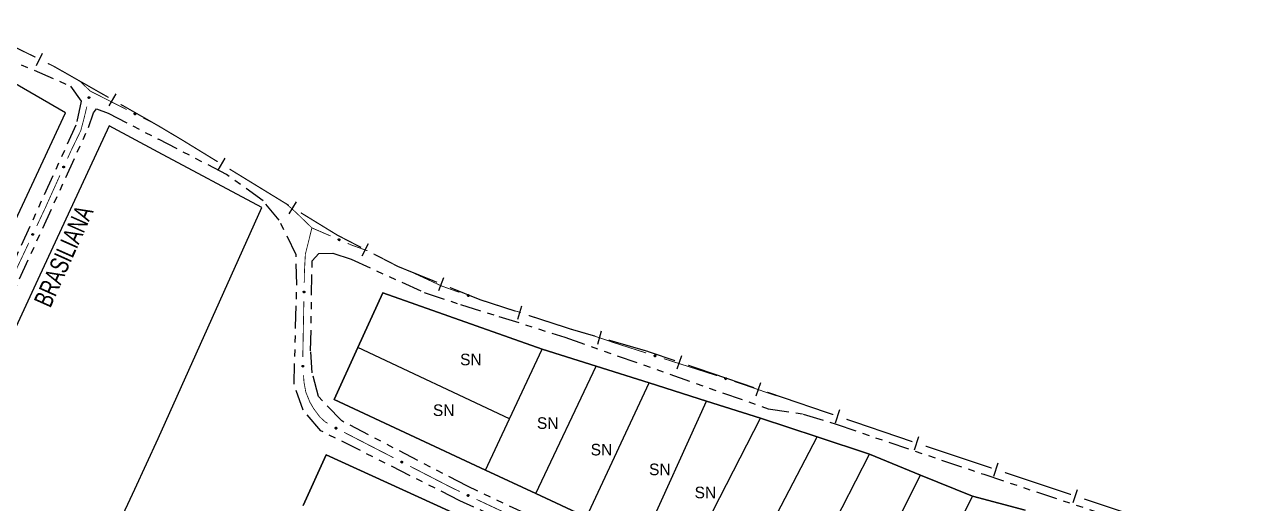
# Model space of a CAD drawing. Extents: x 203665 to 205970, y 4870865 to 4873745.
# Drawn here: x 204608.6 to 204870.5, y 4873530.9 to 4873634.2 of the extents above; entities that cross this region are included whole.
import ezdxf
from ezdxf.enums import TextEntityAlignment as Align

# ---------------------------------------------------------------- set-up
doc = ezdxf.new("R2010")
doc.units = 0
doc.header["$LTSCALE"] = 1.5
doc.header["$MEASUREMENT"] = 0
doc.linetypes.add('TRACO_25', pattern=[8, 3, -1, 1, -1, 1, -1])
for name, color, linetype in [('CD_MALHA_LOTES', 7, 'CONTINUOUS'), ('LM-LIM-SETORES-BAIRROS', 250, 'CONTINUOUS'), ('RU-QUADRA', 210, 'CONTINUOUS'), ('SV-EIXO-RUA-N-PAV', 6, 'CONTINUOUS'), ('SV-RUA-NAO-PAV', 7, 'CONTINUOUS'), ('SV-TXT-RUA-N-PAV', 7, 'CONTINUOUS'), ('Th_NmrPort', 1, 'CONTINUOUS')]:
    doc.layers.add(name, color=color, linetype=linetype)
doc.styles.add('ARIAL', font='ARIAL.SHX')

msp = doc.modelspace()

# ---------------------------------------------------------------- linework, layer by layer
at = {"layer": 'CD_MALHA_LOTES', "linetype": 'Continuous', "flags": 128}
for points in [[(204680.370432, 4873564.531694), (204685.75, 4873576.34)], [(204685.75, 4873576.34), (204720.09, 4873564.19)], [(204675.29, 4873553.38), (204680.370432, 4873564.531694)], [(204713.086659, 4873549.19354), (204680.370432, 4873564.531694)], [(204713.086659, 4873549.19354), (204720.09, 4873564.19)], [(204720.09, 4873564.19), (204731.755023, 4873560.504349)], [(204718.715655, 4873533.063837), (204731.755023, 4873560.504349)], [(204731.755023, 4873560.504349), (204743.143872, 4873556.905958)], [(204729.648978, 4873527.948815), (204743.143872, 4873556.905958)], [(204743.143872, 4873556.905958), (204755.494282, 4873553.003754)], [(204707.914032, 4873538.117244), (204675.29, 4873553.38)], [(204741.621224, 4873522.347746), (204755.494282, 4873553.003754)], [(204755.494282, 4873553.003754), (204767.09, 4873549.34)], [(204707.914032, 4873538.117244), (204713.086659, 4873549.19354)], [(204751, 4873517.96), (204767.09, 4873549.34)], [(204767.09, 4873549.34), (204779.335392, 4873545.275572)], [(204762.154102, 4873512.418601), (204779.335392, 4873545.275572)], [(204779.335392, 4873545.275572), (204790.59, 4873541.54)], [(204668.611436, 4873530.502455), (204673.57, 4873541.43)], [(204673.57, 4873541.43), (204709.876287, 4873524.818354)], [(204772.9, 4873507.08), (204790.59, 4873541.54)], [(204790.59, 4873541.54), (204801.592315, 4873537.068604)], [(204718.715655, 4873533.063837), (204707.914032, 4873538.117244)], [(204784.004126, 4873502.127152), (204801.592315, 4873537.068604)], [(204801.592315, 4873537.068604), (204812.76, 4873532.53)], [(204729.648978, 4873527.948815), (204718.715655, 4873533.063837)], [(204795.23, 4873497.12), (204812.76, 4873532.53)], [(204812.76, 4873532.53), (204824.121069, 4873529.522987)]]:
    msp.add_lwpolyline(points, dxfattribs=at)
at = {"layer": 'LM-LIM-SETORES-BAIRROS', "const_width": 0.25}
for points in [[(204597.514755, 4873633.768082), (204610.964207, 4873627.126377)], [(204613.654097, 4873625.798036), (204614.550727, 4873625.355256)], [(204614.550727, 4873625.355256), (204614.929995, 4873625.167963)], [(204614.929995, 4873625.167963), (204626.727171, 4873618.447712)], [(204629.333896, 4873616.962793), (204637.154071, 4873612.508036)], [(204637.154071, 4873612.508036), (204637.401537, 4873612.367068)], [(204637.401537, 4873612.367068), (204641.697045, 4873609.808042)], [(204641.697045, 4873609.808042), (204642.440395, 4873609.365195)], [(204642.440395, 4873609.365195), (204650.225593, 4873604.586694)], [(204652.782383, 4873603.017354), (204665.566331, 4873595.170656)], [(204668.12312, 4873593.601316), (204675.793489, 4873588.893297)], [(204675.793489, 4873588.893297), (204676.001205, 4873588.765802)], [(204676.001205, 4873588.765802), (204681.113934, 4873586.121047)], [(204683.778535, 4873584.742679), (204688.219538, 4873582.4454)], [(204688.219538, 4873582.4454), (204689.067415, 4873582.006803)], [(204689.067415, 4873582.006803), (204697.452267, 4873578.613645)], [(204700.233189, 4873577.488269), (204705.795034, 4873575.237518)], [(204705.795034, 4873575.237518), (204706.718479, 4873574.863821)], [(204706.718479, 4873574.863821), (204714.331171, 4873572.392415)], [(204717.184573, 4873571.466078), (204725.744777, 4873568.687068)], [(204725.744777, 4873568.687068), (204726.466622, 4873568.452727)], [(204726.466622, 4873568.452727), (204731.501304, 4873566.996435)], [(204734.383167, 4873566.162851), (204742.068136, 4873563.939958)], [(204742.068136, 4873563.939958), (204742.659917, 4873563.768785)], [(204742.659917, 4873563.768785), (204748.701377, 4873561.705847)], [(204751.540427, 4873560.736416), (204765.735675, 4873555.889258)], [(204768.574724, 4873554.919826), (204782.769972, 4873550.072668)], [(204785.609021, 4873549.103236), (204798.857919, 4873544.579222)], [(204798.857919, 4873544.579222), (204799.597567, 4873544.32666)], [(204799.597567, 4873544.32666), (204799.804746, 4873544.257492)], [(204802.65035, 4873543.307472), (204816.87837, 4873538.557372)], [(204819.723974, 4873537.607352), (204833.951994, 4873532.857253)], [(204836.797598, 4873531.907233), (204851.025618, 4873527.157133)]]:
    msp.add_lwpolyline(points, dxfattribs=at)
at = {"layer": 'LM-LIM-SETORES-BAIRROS'}
for points in [[(204611.196666, 4873625.338651), (204612.525007, 4873628.028542)], [(204626.85362, 4873616.649376), (204628.338539, 4873619.256101)], [(204650.293187, 4873602.785186), (204651.862527, 4873605.341976)], [(204665.633924, 4873593.369148), (204667.203264, 4873595.925937)], [(204681.31295, 4873584.32929), (204682.691318, 4873586.993892)], [(204697.816553, 4873576.848059), (204698.941929, 4873579.628981)], [(204714.819137, 4873570.656935), (204715.745473, 4873573.510337)], [(204732.045133, 4873565.277642), (204732.878717, 4873568.159506)], [(204749.163011, 4873559.963179), (204750.132443, 4873562.802228)], [(204766.197309, 4873554.146589), (204767.16674, 4873556.985639)], [(204783.231606, 4873548.329999), (204784.201037, 4873551.169049)], [(204800.278271, 4873542.518017), (204801.228291, 4873545.363621)], [(204817.351895, 4873536.817897), (204818.301915, 4873539.663501)], [(204834.425519, 4873531.117777), (204835.375539, 4873533.963381)]]:
    msp.add_lwpolyline(points, dxfattribs=at)
at = {"layer": 'RU-QUADRA', "linetype": 'Continuous'}
for points in [[(204604.65, 4873587.67), (204611.2, 4873601.73), (204617.46, 4873615.16), (204584.42, 4873634.22)], [(204626.88, 4873612.31), (204611.49, 4873579.18), (204605.01, 4873565.23)], [(204605.63, 4873475.79), (204625.7, 4873519.74), (204632.39, 4873534.03)]]:
    msp.add_lwpolyline(points, dxfattribs=at)
at = {"layer": 'RU-QUADRA', "linetype": 'Continuous', "flags": 128}
for points in [[(204632.39, 4873534.03), (204637.388314, 4873544.976387), (204659.694061, 4873594.72883), (204637.389207, 4873606.67936), (204626.88, 4873612.31)], [(204824.121069, 4873529.522987), (204812.76, 4873532.53), (204801.592315, 4873537.068604), (204790.59, 4873541.54), (204779.335392, 4873545.275572), (204767.09, 4873549.34), (204755.494282, 4873553.003754), (204743.143872, 4873556.905958), (204731.755023, 4873560.504349), (204720.09, 4873564.19), (204685.75, 4873576.34), (204680.370432, 4873564.531694), (204675.29, 4873553.38), (204707.914032, 4873538.117244), (204718.715655, 4873533.063837), (204729.648978, 4873527.948815)], [(204709.876287, 4873524.818354), (204673.57, 4873541.43), (204668.611436, 4873530.502455)]]:
    msp.add_lwpolyline(points, dxfattribs=at)
at = {"layer": 'SV-EIXO-RUA-N-PAV', "const_width": 0.18}
for points in [[(204620.455247, 4873622.020508), (204622.645905, 4873619.97087)], [(204622.645905, 4873619.97087), (204622.826928, 4873619.8015)], [(204622.826928, 4873619.8015), (204630.630114, 4873615.837977)], [(204621.469651, 4873614.041171), (204622.045146, 4873616.483592)], [(204620.75428, 4873611.338658), (204621.344086, 4873613.566814)], [(204621.344086, 4873613.566814), (204621.469651, 4873614.041171)], [(204634.196429, 4873614.026515), (204636.871166, 4873612.667918)], [(204636.871166, 4873612.667918), (204636.891829, 4873612.657423)], [(204618.608166, 4873606.887458), (204620.452398, 4873610.712531)], [(204620.452398, 4873610.712531), (204620.75428, 4873611.338658)], [(204618.298846, 4873606.200325), (204618.608166, 4873606.887458)], [(204617.888359, 4873605.288458), (204618.298846, 4873606.200325)], [(204613.044167, 4873594.527432), (204616.246413, 4873601.640992)], [(204611.255223, 4873590.728687), (204612.959424, 4873594.347484)], [(204612.959424, 4873594.347484), (204613.044167, 4873594.527432)], [(204664.94695, 4873595.550827), (204666.447668, 4873594.228766)], [(204666.447668, 4873594.228766), (204666.959358, 4873593.777992)], [(204666.959358, 4873593.777992), (204670.061154, 4873590.77389)], [(204670.508969, 4873590.340179), (204669.310271, 4873585.485993)], [(204670.061154, 4873590.77389), (204670.508969, 4873590.340179)], [(204670.508969, 4873590.340179), (204674.523445, 4873588.597051)], [(204606.605825, 4873580.855891), (204609.551022, 4873587.109889)], [(204678.192492, 4873587.003912), (204679.005678, 4873586.650819)], [(204679.005678, 4873586.650819), (204681.937769, 4873585.603679)], [(204669.101499, 4873584.640557), (204668.932601, 4873581.51595)], [(204669.310271, 4873585.485993), (204669.101499, 4873584.640557)], [(204681.937769, 4873585.603679), (204682.507254, 4873585.400298)], [(204668.907642, 4873581.054203), (204668.858378, 4873578.517103)], [(204668.932601, 4873581.51595), (204668.907642, 4873581.054203)], [(204691.260817, 4873581.1357), (204697.6132, 4873578.195083)], [(204697.6132, 4873578.195083), (204698.486619, 4873577.790764)], [(204698.486619, 4873577.790764), (204702.290239, 4873576.436444)], [(204668.780722, 4873574.517856), (204668.547756, 4873562.520118)], [(204706.060042, 4873575.099221), (204710.808048, 4873573.531918)], [(204710.808048, 4873573.531918), (204711.622978, 4873573.262913)], [(204711.622978, 4873573.262913), (204714.627151, 4873572.343145)], [(204714.627151, 4873572.343145), (204715.492937, 4873572.078074)], [(204731.080442, 4873567.118171), (204734.866483, 4873565.827475)], [(204734.866483, 4873565.827475), (204735.519971, 4873565.604695)], [(204735.519971, 4873565.604695), (204742.480357, 4873563.372429)], [(204746.289267, 4873562.150873), (204757.715999, 4873558.486205)], [(204668.704979, 4873558.527068), (204668.77708, 4873557.529671)], [(204668.77708, 4873557.529671), (204668.810713, 4873557.064406)], [(204668.810713, 4873557.064406), (204669.085038, 4873555.555621)], [(204761.510533, 4873557.221189), (204770.028975, 4873554.316682)], [(204669.085038, 4873555.555621), (204669.198427, 4873554.93198)], [(204669.198427, 4873554.93198), (204669.715691, 4873553.667558)], [(204770.028975, 4873554.316682), (204770.121699, 4873554.285067)], [(204770.121699, 4873554.285067), (204770.995016, 4873554.059274)], [(204669.715691, 4873553.667558), (204670.070783, 4873552.799554)], [(204670.070783, 4873552.799554), (204670.597768, 4873551.87733)], [(204670.597768, 4873551.87733), (204670.846211, 4873551.442555)], [(204770.995016, 4873554.059274), (204771.406398, 4873553.952913)], [(204670.846211, 4873551.442555), (204671.735563, 4873550.235578)], [(204671.735563, 4873550.235578), (204672.20321, 4873549.600914)], [(204672.20321, 4873549.600914), (204673.096385, 4873548.78217)], [(204673.096385, 4873548.78217), (204673.366351, 4873548.534701)], [(204673.366351, 4873548.534701), (204673.91379, 4873548.215362)], [(204677.417637, 4873546.288663), (204688.084319, 4873540.791218)], [(204691.63988, 4873538.958737), (204700.528782, 4873534.377534)], [(204700.528782, 4873534.377534), (204700.894038, 4873534.189287)], [(204700.894038, 4873534.189287), (204702.333309, 4873533.515716)], [(204705.956196, 4873531.820225), (204716.824858, 4873526.733753)]]:
    msp.add_lwpolyline(points, dxfattribs=at)
at = {"layer": 'SV-EIXO-RUA-N-PAV'}
for points in [[(204622.363736, 4873618.315678), (204622.33742, 4873618.356903), (204622.323231, 4873618.397715), (204622.321195, 4873618.43516), (204622.328023, 4873618.468718), (204622.338876, 4873618.502263), (204622.357279, 4873618.53367), (204622.385426, 4873618.564003), (204622.426595, 4873618.590693), (204622.469358, 4873618.602479), (204622.505962, 4873618.60644), (204622.541365, 4873618.601334), (204622.573775, 4873618.590246), (204622.605766, 4873618.57005), (204622.636228, 4873618.541226), (204622.662063, 4873618.49918), (204622.675699, 4873618.459074), (204622.676717, 4873618.422803), (204622.671359, 4873618.387244), (204622.659869, 4873618.35313), (204622.641626, 4873618.322405), (204622.612549, 4873618.291788), (204622.570712, 4873618.266838), (204622.530866, 4873618.252782), (204622.49462, 4873618.251254), (204622.45973, 4873618.257317), (204622.425953, 4873618.267793), (204622.393612, 4873618.284978), (204622.363736, 4873618.315678)], [(204632.335021, 4873615.095459), (204632.381296, 4873615.111289), (204632.424305, 4873615.11543), (204632.461171, 4873615.10856), (204632.492165, 4873615.093995), (204632.522196, 4873615.075522), (204632.548363, 4873615.050218), (204632.571186, 4873615.0157), (204632.587391, 4873614.969391), (204632.588738, 4873614.925054), (204632.583936, 4873614.88855), (204632.570609, 4873614.855357), (204632.552175, 4873614.826485), (204632.524992, 4873614.800172), (204632.489786, 4873614.777385), (204632.442825, 4873614.762218), (204632.400633, 4873614.758446), (204632.365149, 4873614.766028), (204632.331863, 4873614.779637), (204632.301431, 4873614.798864), (204632.275887, 4873614.823851), (204632.253008, 4873614.859339), (204632.238652, 4873614.905888), (204632.23441, 4873614.947927), (204632.241491, 4873614.983508), (204632.255627, 4873615.015976), (204632.273789, 4873615.046321), (204632.29813, 4873615.073685), (204632.335021, 4873615.095459)], [(204616.908028, 4873603.378894), (204616.890042, 4873603.424376), (204616.883885, 4873603.467142), (204616.889016, 4873603.50429), (204616.902109, 4873603.535934), (204616.919151, 4873603.566799), (204616.943198, 4873603.594127), (204616.976606, 4873603.618545), (204617.022103, 4873603.636908), (204617.066328, 4873603.640336), (204617.103016, 4873603.637254), (204617.136799, 4873603.625501), (204617.166506, 4873603.608444), (204617.194066, 4873603.582526), (204617.218481, 4873603.548429), (204617.235838, 4873603.502233), (204617.241587, 4873603.460264), (204617.235681, 4873603.424463), (204617.22365, 4873603.390575), (204617.205874, 4873603.359273), (204617.182115, 4873603.332584), (204617.14774, 4873603.308063), (204617.101917, 4873603.291536), (204617.060124, 4873603.285324), (204617.024249, 4873603.290726), (204616.991153, 4873603.303322), (204616.959988, 4873603.320038), (204616.931511, 4873603.343067), (204616.908028, 4873603.378894)], [(204610.242317, 4873588.8362), (204610.225114, 4873588.881983), (204610.21969, 4873588.924848), (204610.225456, 4873588.961903), (204610.23909, 4873588.993318), (204610.256658, 4873589.023887), (204610.28117, 4873589.050798), (204610.314991, 4873589.074641), (204610.360796, 4873589.092221), (204610.405074, 4873589.094891), (204610.441704, 4873589.091181), (204610.47528, 4873589.078851), (204610.50469, 4873589.061287), (204610.531802, 4873589.034901), (204610.55563, 4873589.00039), (204610.572192, 4873588.953904), (204610.577222, 4873588.911842), (204610.570703, 4873588.876148), (204610.558093, 4873588.842471), (204610.539783, 4873588.811478), (204610.51557, 4873588.7852), (204610.48078, 4873588.761272), (204610.434681, 4873588.745533), (204610.392787, 4873588.740038), (204610.357011, 4873588.746054), (204610.324135, 4873588.759215), (204610.293261, 4873588.776462), (204610.265183, 4873588.799976), (204610.242317, 4873588.8362)], [(204676.270019, 4873587.95868), (204676.315257, 4873587.977271), (204676.357937, 4873587.983999), (204676.39515, 4873587.979364), (204676.426966, 4873587.966694), (204676.458056, 4873587.950065), (204676.485702, 4873587.926385), (204676.510564, 4873587.893306), (204676.529532, 4873587.848058), (204676.53355, 4873587.803882), (204676.530958, 4873587.767156), (204676.519656, 4873587.73322), (204676.502997, 4873587.703288), (204676.477449, 4873587.675385), (204676.443681, 4873587.650517), (204676.39772, 4873587.632545), (204676.355832, 4873587.626237), (204676.319956, 4873587.631665), (204676.28591, 4873587.643243), (204676.254374, 4873587.660599), (204676.22737, 4873587.684), (204676.202393, 4873587.718045), (204676.185256, 4873587.763643), (204676.178487, 4873587.80535), (204676.18341, 4873587.841293), (204676.195563, 4873587.874555), (204676.211862, 4873587.90594), (204676.234509, 4873587.934721), (204676.270019, 4873587.95868)], [(204668.932399, 4873576.658996), (204668.966801, 4873576.624231), (204668.989258, 4873576.587319), (204668.999128, 4873576.55114), (204668.999513, 4873576.516896), (204668.995961, 4873576.481819), (204668.984578, 4873576.447243), (204668.963443, 4873576.411667), (204668.928812, 4873576.376912), (204668.889486, 4873576.356392), (204668.854535, 4873576.344818), (204668.818851, 4873576.342361), (204668.784832, 4873576.346382), (204668.749308, 4873576.359394), (204668.713464, 4873576.381164), (204668.67936, 4873576.416833), (204668.657591, 4873576.453172), (204668.648964, 4873576.488416), (204668.64672, 4873576.524307), (204668.650776, 4873576.560075), (204668.662145, 4873576.59395), (204668.684129, 4873576.63), (204668.719781, 4873576.663194), (204668.755777, 4873576.68532), (204668.79089, 4873576.69444), (204668.826275, 4873576.695853), (204668.8615, 4873576.692719), (204668.896733, 4873576.682723), (204668.932399, 4873576.658996)], [(204704.075936, 4873575.917478), (204704.119815, 4873575.939082), (204704.161944, 4873575.948676), (204704.199385, 4873575.946565), (204704.231984, 4873575.936072), (204704.264126, 4873575.921581), (204704.293307, 4873575.899822), (204704.320347, 4873575.868497), (204704.342327, 4873575.824633), (204704.349319, 4873575.78083), (204704.349213, 4873575.744013), (204704.340229, 4873575.70939), (204704.325629, 4873575.678402), (204704.302024, 4873575.648837), (204704.270012, 4873575.621746), (204704.22537, 4873575.600711), (204704.184003, 4873575.591588), (204704.147842, 4873575.594581), (204704.113093, 4873575.603834), (204704.080456, 4873575.619021), (204704.051934, 4873575.640545), (204704.024714, 4873575.672826), (204704.004537, 4873575.717162), (204703.994967, 4873575.758317), (204703.997452, 4873575.79451), (204704.007331, 4873575.828517), (204704.021473, 4873575.860931), (204704.042125, 4873575.891176), (204704.075936, 4873575.917478)], [(204744.281613, 4873562.910351), (204744.324784, 4873562.933335), (204744.366588, 4873562.944261), (204744.404077, 4873562.943338), (204744.436992, 4873562.933884), (204744.469577, 4873562.92042), (204744.499434, 4873562.899597), (204744.527453, 4873562.869146), (204744.550813, 4873562.826001), (204744.559191, 4873562.782441), (204744.560253, 4873562.745639), (204744.552371, 4873562.710749), (204744.538761, 4873562.679314), (204744.516106, 4873562.649015), (204744.484969, 4873562.620922), (204744.441017, 4873562.598482), (204744.39996, 4873562.588052), (204744.363722, 4873562.589897), (204744.328696, 4873562.598043), (204744.295595, 4873562.612187), (204744.266404, 4873562.632796), (204744.238175, 4873562.664197), (204744.216602, 4873562.707872), (204744.205732, 4873562.748702), (204744.207067, 4873562.784956), (204744.215863, 4873562.819259), (204744.22897, 4873562.852105), (204744.248652, 4873562.88299), (204744.281613, 4873562.910351)], [(204668.660211, 4873560.673106), (204668.697648, 4873560.641634), (204668.723387, 4873560.606929), (204668.736524, 4873560.571805), (204668.740039, 4873560.53774), (204668.73971, 4873560.502484), (204668.731536, 4873560.467012), (204668.713744, 4873560.429652), (204668.682436, 4873560.391877), (204668.645151, 4873560.367846), (204668.611405, 4873560.353124), (204668.576095, 4873560.347414), (204668.541851, 4873560.348307), (204668.505286, 4873560.358016), (204668.467601, 4873560.376417), (204668.430378, 4873560.408817), (204668.405378, 4873560.443014), (204668.393563, 4873560.477321), (204668.388047, 4873560.512856), (204668.388814, 4873560.548845), (204668.397038, 4873560.583618), (204668.415633, 4873560.621528), (204668.448099, 4873560.657843), (204668.481922, 4873560.683168), (204668.516054, 4873560.695461), (204668.551161, 4873560.700104), (204668.586526, 4873560.700204), (204668.622525, 4873560.693472), (204668.660211, 4873560.673106)], [(204759.517079, 4873558.017195), (204759.560663, 4873558.039386), (204759.602659, 4873558.049547), (204759.640125, 4873558.04794), (204759.672863, 4873558.037887), (204759.705196, 4873558.02383), (204759.734668, 4873558.002465), (204759.762127, 4873557.971508), (204759.784695, 4873557.927943), (204759.792276, 4873557.884238), (204759.792666, 4873557.847423), (204759.784148, 4873557.812682), (204759.769967, 4873557.781501), (204759.746762, 4873557.751621), (204759.715117, 4873557.724101), (204759.670763, 4873557.702467), (204759.629523, 4873557.692789), (204759.593324, 4873557.695295), (204759.558453, 4873557.704078), (204759.525615, 4873557.718825), (204759.496806, 4873557.739964), (204759.469155, 4873557.771875), (204759.448383, 4873557.815936), (204759.43826, 4873557.856958), (204759.440257, 4873557.893181), (204759.449678, 4873557.927318), (204759.463382, 4873557.959919), (204759.483625, 4873557.99044), (204759.517079, 4873558.017195)], [(204675.615349, 4873547.341375), (204675.661717, 4873547.356931), (204675.70475, 4873547.360819), (204675.741574, 4873547.353731), (204675.772482, 4873547.338983), (204675.802403, 4873547.320333), (204675.828421, 4873547.294875), (204675.851039, 4873547.260223), (204675.86697, 4873547.213819), (204675.868056, 4873547.169475), (204675.863039, 4873547.133), (204675.849516, 4873547.099886), (204675.830912, 4873547.071123), (204675.803574, 4873547.044972), (204675.768234, 4873547.022393), (204675.721184, 4873547.007503), (204675.67897, 4873547.00398), (204675.643532, 4873547.011771), (204675.610327, 4873547.025577), (204675.580009, 4873547.044983), (204675.554613, 4873547.07012), (204675.531944, 4873547.105743), (204675.517863, 4873547.152375), (204675.513869, 4873547.194439), (204675.52116, 4873547.229977), (204675.535488, 4873547.262361), (204675.553828, 4873547.292599), (204675.57833, 4873547.319818), (204675.615349, 4873547.341375)], [(204689.784814, 4873540.03865), (204689.831182, 4873540.054206), (204689.874215, 4873540.058094), (204689.911039, 4873540.051007), (204689.941947, 4873540.036259), (204689.971868, 4873540.017609), (204689.997886, 4873539.992151), (204690.020504, 4873539.957499), (204690.036435, 4873539.911095), (204690.037521, 4873539.86675), (204690.032504, 4873539.830276), (204690.018981, 4873539.797162), (204690.000377, 4873539.768399), (204689.973039, 4873539.742247), (204689.937699, 4873539.719669), (204689.890649, 4873539.704778), (204689.848435, 4873539.701256), (204689.812997, 4873539.709047), (204689.779792, 4873539.722852), (204689.749474, 4873539.742258), (204689.724078, 4873539.767395), (204689.701409, 4873539.803019), (204689.687327, 4873539.849651), (204689.683334, 4873539.891714), (204689.690625, 4873539.927253), (204689.704953, 4873539.959637), (204689.723293, 4873539.989875), (204689.747795, 4873540.017094), (204689.784814, 4873540.03865)], [(204704.061278, 4873532.828575), (204704.10702, 4873532.845889), (204704.149872, 4873532.851416), (204704.186941, 4873532.845739), (204704.218389, 4873532.83218), (204704.248999, 4873532.814686), (204704.27597, 4873532.790239), (204704.299893, 4873532.756475), (204704.317584, 4873532.710713), (204704.32036, 4873532.666442), (204704.316738, 4873532.629803), (204704.304489, 4873532.596197), (204704.286996, 4873532.566745), (204704.260675, 4873532.539569), (204704.226222, 4873532.515659), (204704.179775, 4873532.498984), (204704.137727, 4873532.493854), (204704.102017, 4873532.500287), (204704.068309, 4873532.512816), (204704.037273, 4873532.53105), (204704.010936, 4873532.555201), (204703.986925, 4873532.589933), (204703.971074, 4873532.635994), (204703.965479, 4873532.677874), (204703.971408, 4873532.713665), (204703.98449, 4873532.746573), (204704.001663, 4873532.777488), (204704.025109, 4873532.805622), (204704.061278, 4873532.828575)]]:
    msp.add_lwpolyline(points, close=True, dxfattribs=at)
for points in [[(204622.323231, 4873618.397715), (204622.338876, 4873618.502263)], [(204622.329231, 4873618.380133), (204622.347008, 4873618.509124)], [(204622.33742, 4873618.356903), (204622.357279, 4873618.53367)], [(204622.350314, 4873618.338716), (204622.370067, 4873618.541541)], [(204622.363736, 4873618.315678), (204622.385426, 4873618.564003)], [(204622.380617, 4873618.300734), (204622.407033, 4873618.573486)], [(204622.393612, 4873618.284978), (204622.426595, 4873618.590693)], [(204622.411005, 4873618.280957), (204622.446496, 4873618.592225)], [(204622.425953, 4873618.267793), (204622.469358, 4873618.602479)], [(204622.442644, 4873618.266493), (204622.484783, 4873618.600027)], [(204622.45973, 4873618.257317), (204622.505962, 4873618.60644)], [(204622.478191, 4873618.256715), (204622.525803, 4873618.601576)], [(204622.49462, 4873618.251254), (204622.541365, 4873618.601334)], [(204622.514288, 4873618.255219), (204622.557366, 4873618.592737)], [(204622.530866, 4873618.252782), (204622.573775, 4873618.590246)], [(204622.552262, 4873618.261692), (204622.589707, 4873618.575304)], [(204622.570712, 4873618.266838), (204622.605766, 4873618.57005)], [(204622.591022, 4873618.283401), (204622.620797, 4873618.552558)], [(204622.612549, 4873618.291788), (204622.636228, 4873618.541226)], [(204622.626035, 4873618.313002), (204622.647818, 4873618.512545)], [(204622.641626, 4873618.322405), (204622.662063, 4873618.49918)], [(204622.651124, 4873618.342138), (204622.667886, 4873618.47277)], [(204622.659869, 4873618.35313), (204622.675699, 4873618.459074)], [(204632.23441, 4873614.947927), (204632.552175, 4873614.826485)], [(204632.238012, 4873614.925031), (204632.533892, 4873614.814535)], [(204632.238652, 4873614.905888), (204632.524992, 4873614.800172)], [(204632.240696, 4873614.96346), (204632.558475, 4873614.84184)], [(204632.241491, 4873614.983508), (204632.570609, 4873614.855357)], [(204632.249946, 4873614.882238), (204632.504443, 4873614.789701)], [(204632.25068, 4873614.99818), (204632.574522, 4873614.87042)], [(204632.253008, 4873614.859339), (204632.489786, 4873614.777385)], [(204632.255627, 4873615.015976), (204632.583936, 4873614.88855)], [(204632.268581, 4873615.03041), (204632.58271, 4873614.910645)], [(204632.270435, 4873614.841222), (204632.459179, 4873614.772901)], [(204632.273789, 4873615.046321), (204632.588738, 4873614.925054)], [(204632.275887, 4873614.823851), (204632.442825, 4873614.762218)], [(204632.290113, 4873615.057735), (204632.584177, 4873614.949691)], [(204632.292816, 4873614.809958), (204632.415787, 4873614.762801)], [(204632.29813, 4873615.073685), (204632.587391, 4873614.969391)], [(204632.301431, 4873614.798864), (204632.400633, 4873614.758446)], [(204632.31651, 4873615.082588), (204632.575294, 4873614.992464)], [(204632.335021, 4873615.095459), (204632.571186, 4873615.0157)], [(204632.360578, 4873615.103057), (204632.55299, 4873615.035933)], [(204632.381296, 4873615.111289), (204632.548363, 4873615.050218)], [(204632.405804, 4873615.113755), (204632.52694, 4873615.066)], [(204632.424305, 4873615.11543), (204632.522196, 4873615.075522)], [(204616.883885, 4873603.467142), (204616.919151, 4873603.566799)], [(204616.886427, 4873603.44874), (204616.92844, 4873603.571986)], [(204616.890042, 4873603.424376), (204616.943198, 4873603.594127)], [(204616.899238, 4873603.404066), (204616.95725, 4873603.599419)], [(204616.908028, 4873603.378894), (204616.976606, 4873603.618545)], [(204616.921755, 4873603.361009), (204616.999623, 4873603.623741)], [(204616.931511, 4873603.343067), (204617.022103, 4873603.636908)], [(204616.94782, 4873603.335808), (204617.041932, 4873603.634623)], [(204616.959988, 4873603.320038), (204617.066328, 4873603.640336)], [(204616.976126, 4873603.315584), (204617.081004, 4873603.634991)], [(204616.991153, 4873603.303322), (204617.103016, 4873603.637254)], [(204617.009161, 4873603.299216), (204617.121569, 4873603.628702)], [(204617.024249, 4873603.290726), (204617.136799, 4873603.625501)], [(204617.044312, 4873603.290874), (204617.150871, 4873603.614015)], [(204617.060124, 4873603.285324), (204617.166506, 4873603.608444)], [(204617.082825, 4873603.289998), (204617.179301, 4873603.590742)], [(204617.101917, 4873603.291536), (204617.194066, 4873603.582526)], [(204617.12501, 4873603.303929), (204617.20549, 4873603.562492)], [(204617.14774, 4873603.308063), (204617.218481, 4873603.548429)], [(204617.165018, 4873603.326322), (204617.224398, 4873603.518066)], [(204617.182115, 4873603.332584), (204617.235838, 4873603.502233)], [(204617.195196, 4873603.350147), (204617.236525, 4873603.475197)], [(204617.205874, 4873603.359273), (204617.241587, 4873603.460264)], [(204610.21969, 4873588.924848), (204610.256658, 4873589.023887)], [(204610.221916, 4873588.906405), (204610.266035, 4873589.028913)], [(204610.225114, 4873588.881983), (204610.28117, 4873589.050798)], [(204610.23396, 4873588.861519), (204610.295311, 4873589.055849)], [(204610.242317, 4873588.8362), (204610.314991, 4873589.074641)], [(204610.255735, 4873588.818082), (204610.338094, 4873589.079441)], [(204610.265183, 4873588.799976), (204610.360796, 4873589.092221)], [(204610.281365, 4873588.792438), (204610.380583, 4873589.089597)], [(204610.293261, 4873588.776462), (204610.405074, 4873589.094891)], [(204610.309321, 4873588.771732), (204610.419656, 4873589.089295)], [(204610.324135, 4873588.759215), (204610.441704, 4873589.091181)], [(204610.34207, 4873588.754801), (204610.460107, 4873589.082312)], [(204610.357011, 4873588.746054), (204610.47528, 4873589.078851)], [(204610.377074, 4873588.745858), (204610.489153, 4873589.067125)], [(204610.392787, 4873588.740038), (204610.50469, 4873589.061287)], [(204610.415565, 4873588.744322), (204610.51718, 4873589.043368)], [(204610.434681, 4873588.745533), (204610.531802, 4873589.034901)], [(204610.457982, 4873588.757528), (204610.542882, 4873589.014673)], [(204610.48078, 4873588.761272), (204610.55563, 4873589.00039)], [(204610.498369, 4873588.779232), (204610.561026, 4873588.969931)], [(204610.51557, 4873588.7852), (204610.572192, 4873588.953904)], [(204610.528951, 4873588.802536), (204610.572416, 4873588.92686)], [(204610.539783, 4873588.811478), (204610.577222, 4873588.911842)], [(204676.178487, 4873587.80535), (204676.502997, 4873587.703288)], [(204676.18341, 4873587.841293), (204676.519656, 4873587.73322)], [(204676.183463, 4873587.782713), (204676.485467, 4873587.690258)], [(204676.183826, 4873587.821234), (204676.508359, 4873587.718996)], [(204676.185256, 4873587.763643), (204676.477449, 4873587.675385)], [(204676.191698, 4873587.856493), (204676.522653, 4873587.748491)], [(204676.195563, 4873587.874555), (204676.530958, 4873587.767156)], [(204676.197956, 4873587.740718), (204676.457569, 4873587.663694)], [(204676.202393, 4873587.718045), (204676.443681, 4873587.650517)], [(204676.207623, 4873587.889744), (204676.528401, 4873587.789136)], [(204676.211862, 4873587.90594), (204676.53355, 4873587.803882)], [(204676.22088, 4873587.701012), (204676.4134, 4873587.644195)], [(204676.22737, 4873587.684), (204676.39772, 4873587.632545)], [(204676.227468, 4873587.918317), (204676.527512, 4873587.8282)], [(204676.234509, 4873587.934721), (204676.529532, 4873587.848058)], [(204676.245106, 4873587.671154), (204676.370696, 4873587.631497)], [(204676.252319, 4873587.944716), (204676.516066, 4873587.87036)], [(204676.254374, 4873587.660599), (204676.355832, 4873587.626237)], [(204676.270019, 4873587.95868), (204676.510564, 4873587.893306)], [(204676.295072, 4873587.967806), (204676.491182, 4873587.912405)], [(204676.315257, 4873587.977271), (204676.485702, 4873587.926385)], [(204676.33957, 4873587.981211), (204676.463366, 4873587.940846)], [(204676.357937, 4873587.983999), (204676.458056, 4873587.950065)], [(204668.650776, 4873576.560075), (204668.657591, 4873576.453172)], [(204668.657012, 4873576.572661), (204668.668111, 4873576.441427)], [(204668.662145, 4873576.59395), (204668.67936, 4873576.416833)], [(204668.675409, 4873576.606423), (204668.696098, 4873576.406764)], [(204668.684129, 4873576.63), (204668.713464, 4873576.381164)], [(204668.70341, 4873576.642729), (204668.730934, 4873576.373333)], [(204668.719781, 4873576.663194), (204668.749308, 4873576.359394)], [(204668.736735, 4873576.672107), (204668.766113, 4873576.357637)], [(204668.755777, 4873576.68532), (204668.784832, 4873576.346382)], [(204668.772497, 4873576.686425), (204668.801399, 4873576.347398)], [(204668.79089, 4873576.69444), (204668.818851, 4873576.342361)], [(204668.808101, 4873576.692557), (204668.834114, 4873576.345398)], [(204668.826275, 4873576.695853), (204668.854535, 4873576.344818)], [(204668.844909, 4873576.690478), (204668.87389, 4873576.355544)], [(204668.8615, 4873576.692719), (204668.889486, 4873576.356392)], [(204668.878884, 4873576.682994), (204668.909679, 4873576.371227)], [(204668.896733, 4873576.682723), (204668.928812, 4873576.376912)], [(204668.912752, 4873576.670054), (204668.944315, 4873576.39785)], [(204668.932399, 4873576.658996), (204668.963443, 4873576.411667)], [(204668.950368, 4873576.639298), (204668.973733, 4873576.436857)], [(204668.966801, 4873576.624231), (204668.984578, 4873576.447243)], [(204668.979693, 4873576.603244), (204668.989455, 4873576.473401)], [(204668.989258, 4873576.587319), (204668.995961, 4873576.481819)], [(204703.994967, 4873575.758317), (204704.325629, 4873575.678402)], [(204703.997452, 4873575.79451), (204704.340229, 4873575.70939)], [(204703.999221, 4873575.774525), (204704.329918, 4873575.694436)], [(204704.001461, 4873575.736068), (204704.309019, 4873575.664218)], [(204704.004537, 4873575.717162), (204704.302024, 4873575.648837)], [(204704.004694, 4873575.810235), (204704.342188, 4873575.72483)], [(204704.007331, 4873575.828517), (204704.349213, 4873575.744013)], [(204704.018338, 4873575.844485), (204704.345178, 4873575.76577)], [(204704.018756, 4873575.695147), (204704.282978, 4873575.635831)], [(204704.021473, 4873575.860931), (204704.349319, 4873575.78083)], [(204704.024714, 4873575.672826), (204704.270012, 4873575.621746)], [(204704.036208, 4873575.874334), (204704.341652, 4873575.804685)], [(204704.042125, 4873575.891176), (204704.342327, 4873575.824633)], [(204704.04431, 4873575.65708), (204704.240227, 4873575.613393)], [(204704.051934, 4873575.640545), (204704.22537, 4873575.600711)], [(204704.059219, 4873575.902351), (204704.327386, 4873575.845975)], [(204704.070496, 4873575.628926), (204704.198478, 4873575.597841)], [(204704.075936, 4873575.917478), (204704.320347, 4873575.868497)], [(204704.080456, 4873575.619021), (204704.184003, 4873575.591588)], [(204704.100315, 4873575.928274), (204704.299719, 4873575.886244)], [(204704.119815, 4873575.939082), (204704.293307, 4873575.899822)], [(204704.143807, 4873575.944654), (204704.270046, 4873575.912742)], [(204704.161944, 4873575.948676), (204704.264126, 4873575.921581)], [(204744.205732, 4873562.748702), (204744.538761, 4873562.679314)], [(204744.207067, 4873562.784956), (204744.552371, 4873562.710749)], [(204744.209469, 4873562.765037), (204744.542539, 4873562.695475)], [(204744.212928, 4873562.72667), (204744.522609, 4873562.66461)], [(204744.213807, 4873562.800903), (204744.55384, 4873562.726243)], [(204744.215863, 4873562.819259), (204744.560253, 4873562.745639)], [(204744.216602, 4873562.707872), (204744.516106, 4873562.649015)], [(204744.226358, 4873562.835569), (204744.55553, 4873562.767257)], [(204744.22897, 4873562.852105), (204744.559191, 4873562.782441)], [(204744.231512, 4873562.686319), (204744.497482, 4873562.635411)], [(204744.238175, 4873562.664197), (204744.484969, 4873562.620922)], [(204744.243272, 4873562.865968), (204744.550772, 4873562.806041)], [(204744.248652, 4873562.88299), (204744.550813, 4873562.826001)], [(204744.25826, 4873562.649081), (204744.455464, 4873562.611629)], [(204744.265384, 4873562.894701), (204744.535203, 4873562.846858)], [(204744.266404, 4873562.632796), (204744.441017, 4873562.598482)], [(204744.281613, 4873562.910351), (204744.527453, 4873562.869146)], [(204744.285326, 4873562.621772), (204744.414229, 4873562.594761)], [(204744.295595, 4873562.612187), (204744.39996, 4873562.588052)], [(204744.305637, 4873562.921915), (204744.506273, 4873562.886229)], [(204744.324784, 4873562.933335), (204744.499434, 4873562.899597)], [(204744.348588, 4873562.939666), (204744.475775, 4873562.911773)], [(204744.366588, 4873562.944261), (204744.469577, 4873562.92042)], [(204668.388814, 4873560.548845), (204668.405378, 4873560.443014)], [(204668.393873, 4873560.561949), (204668.416927, 4873560.432279)], [(204668.397038, 4873560.583618), (204668.430378, 4873560.408817)], [(204668.409106, 4873560.597252), (204668.447967, 4873560.400321)], [(204668.415633, 4873560.621528), (204668.467601, 4873560.376417)], [(204668.433669, 4873560.635966), (204668.485714, 4873560.370216)], [(204668.448099, 4873560.657843), (204668.505286, 4873560.358016)], [(204668.464168, 4873560.668268), (204668.522181, 4873560.357803)], [(204668.481922, 4873560.683168), (204668.541851, 4873560.348307)], [(204668.498471, 4873560.685797), (204668.558255, 4873560.350834)], [(204668.516054, 4873560.695461), (204668.576095, 4873560.347414)], [(204668.533364, 4873560.69516), (204668.591017, 4873560.351835)], [(204668.551161, 4873560.700104), (204668.611405, 4873560.353124)], [(204668.570209, 4873560.696455), (204668.629698, 4873560.365575)], [(204668.586526, 4873560.700204), (204668.645151, 4873560.367846)], [(204668.604725, 4873560.69211), (204668.663903, 4873560.384465)], [(204668.622525, 4873560.693472), (204668.682436, 4873560.391877)], [(204668.639635, 4873560.682321), (204668.695959, 4873560.414144)], [(204668.660211, 4873560.673106), (204668.713744, 4873560.429652)], [(204668.679906, 4873560.655134), (204668.721687, 4873560.455678)], [(204668.697648, 4873560.641634), (204668.731536, 4873560.467012)], [(204668.712406, 4873560.621913), (204668.734001, 4873560.493507)], [(204668.723387, 4873560.606929), (204668.73971, 4873560.502484)], [(204759.43826, 4873557.856958), (204759.769967, 4873557.781501)], [(204759.440257, 4873557.893181), (204759.784148, 4873557.812682)], [(204759.442295, 4873557.873222), (204759.774039, 4873557.797591)], [(204759.445052, 4873557.834798), (204759.753549, 4873557.767094)], [(204759.447287, 4873557.909003), (204759.785899, 4873557.828147)], [(204759.448383, 4873557.815936), (204759.746762, 4873557.751621)], [(204759.449678, 4873557.927318), (204759.792666, 4873557.847423)], [(204759.460468, 4873557.943433), (204759.788338, 4873557.869124)], [(204759.462897, 4873557.794114), (204759.727893, 4873557.738359)], [(204759.463382, 4873557.959919), (204759.792276, 4873557.884238)], [(204759.469155, 4873557.771875), (204759.715117, 4873557.724101)], [(204759.477935, 4873557.973519), (204759.784289, 4873557.907987)], [(204759.483625, 4873557.99044), (204759.784695, 4873557.927943)], [(204759.48896, 4873557.756394), (204759.685447, 4873557.715348)], [(204759.496806, 4873557.739964), (204759.670763, 4873557.702467)], [(204759.500567, 4873558.001844), (204759.769468, 4873557.949082)], [(204759.515523, 4873557.728595), (204759.643912, 4873557.699236)], [(204759.517079, 4873558.017195), (204759.762127, 4873557.971508)], [(204759.525615, 4873557.718825), (204759.629523, 4873557.692789)], [(204759.541311, 4873558.028318), (204759.741262, 4873557.988975)], [(204759.560663, 4873558.039386), (204759.734668, 4873558.002465)], [(204759.584578, 4873558.045282), (204759.711235, 4873558.015071)], [(204759.602659, 4873558.049547), (204759.705196, 4873558.02383)], [(204675.513869, 4873547.194439), (204675.830912, 4873547.071123)], [(204675.517336, 4873547.171522), (204675.812558, 4873547.059281)], [(204675.517863, 4873547.152375), (204675.803574, 4873547.044972)], [(204675.520247, 4873547.209934), (204675.837302, 4873547.086441)], [(204675.52116, 4873547.229977), (204675.849516, 4873547.099886)], [(204675.529017, 4873547.12866), (204675.782963, 4873547.034622)], [(204675.530435, 4873547.244596), (204675.853517, 4873547.114926)], [(204675.531944, 4873547.105743), (204675.768234, 4873547.022393)], [(204675.535488, 4873547.262361), (204675.863039, 4873547.133)], [(204675.548526, 4873547.276719), (204675.861942, 4873547.155101)], [(204675.549263, 4873547.087524), (204675.7376, 4873547.018089)], [(204675.553828, 4873547.292599), (204675.868056, 4873547.169475)], [(204675.554613, 4873547.07012), (204675.721184, 4873547.007503)], [(204675.570219, 4873547.303916), (204675.863641, 4873547.194138)], [(204675.57146, 4873547.056128), (204675.69415, 4873547.008246)], [(204675.57833, 4873547.319818), (204675.86697, 4873547.213819)], [(204675.580009, 4873547.044983), (204675.67897, 4873547.00398)], [(204675.596763, 4873547.328613), (204675.85501, 4873547.236964)], [(204675.615349, 4873547.341375), (204675.851039, 4873547.260223)], [(204675.64095, 4873547.348822), (204675.832963, 4873547.280563)], [(204675.661717, 4873547.356931), (204675.828421, 4873547.294875)], [(204675.686238, 4873547.359253), (204675.807091, 4873547.310783)], [(204675.70475, 4873547.360819), (204675.802403, 4873547.320333)], [(204689.683334, 4873539.891714), (204690.000377, 4873539.768399)], [(204689.686801, 4873539.868798), (204689.982023, 4873539.756557)], [(204689.687327, 4873539.849651), (204689.973039, 4873539.742247)], [(204689.689712, 4873539.90721), (204690.006767, 4873539.783717)], [(204689.690625, 4873539.927253), (204690.018981, 4873539.797162)], [(204689.698482, 4873539.825936), (204689.952428, 4873539.731898)], [(204689.6999, 4873539.941871), (204690.022982, 4873539.812202)], [(204689.701409, 4873539.803019), (204689.937699, 4873539.719669)], [(204689.704953, 4873539.959637), (204690.032504, 4873539.830276)], [(204689.717991, 4873539.973995), (204690.031407, 4873539.852377)], [(204689.718728, 4873539.784799), (204689.907065, 4873539.715365)], [(204689.723293, 4873539.989875), (204690.037521, 4873539.86675)], [(204689.724078, 4873539.767395), (204689.890649, 4873539.704778)], [(204689.739684, 4873540.001192), (204690.033105, 4873539.891414)], [(204689.740925, 4873539.753404), (204689.863615, 4873539.705522)], [(204689.747795, 4873540.017094), (204690.036435, 4873539.911095)], [(204689.749474, 4873539.742258), (204689.848435, 4873539.701256)], [(204689.766228, 4873540.025889), (204690.024475, 4873539.934239)], [(204689.784814, 4873540.03865), (204690.020504, 4873539.957499)], [(204689.810415, 4873540.046097), (204690.002428, 4873539.977839)], [(204689.831182, 4873540.054206), (204689.997886, 4873539.992151)], [(204689.855703, 4873540.056529), (204689.976556, 4873540.008059)], [(204689.874215, 4873540.058094), (204689.971868, 4873540.017609)], [(204703.965479, 4873532.677874), (204704.286996, 4873532.566745)], [(204703.969817, 4873532.655107), (204704.269107, 4873532.554212)], [(204703.971074, 4873532.635994), (204704.260675, 4873532.539569)], [(204703.971261, 4873532.693602), (204704.292796, 4873532.582296)], [(204703.971408, 4873532.713665), (204704.304489, 4873532.596197)], [(204703.980119, 4873532.728627), (204704.307914, 4873532.611378)], [(204703.983126, 4873532.612721), (204704.240475, 4873532.528441)], [(204703.98449, 4873532.746573), (204704.316738, 4873532.629803)], [(204703.986925, 4873532.589933), (204704.226222, 4873532.515659)], [(204703.996972, 4873532.761417), (204704.3148, 4873532.651846)], [(204704.001663, 4873532.777488), (204704.32036, 4873532.666442)], [(204704.004927, 4873532.572388), (204704.195776, 4873532.510189)], [(204704.010936, 4873532.555201), (204704.179775, 4873532.498984)], [(204704.017611, 4873532.789422), (204704.315007, 4873532.690919)], [(204704.025109, 4873532.805622), (204704.317584, 4873532.710713)], [(204704.028305, 4873532.541862), (204704.152733, 4873532.498696)], [(204704.037273, 4873532.53105), (204704.137727, 4873532.493854)], [(204704.043193, 4873532.815114), (204704.304749, 4873532.733384)], [(204704.061278, 4873532.828575), (204704.299893, 4873532.756475)], [(204704.086577, 4873532.836994), (204704.281055, 4873532.776111)], [(204704.10702, 4873532.845889), (204704.27597, 4873532.790239)], [(204704.131434, 4873532.849145), (204704.254048, 4873532.805322)], [(204704.149872, 4873532.851416), (204704.248999, 4873532.814686)]]:
    msp.add_lwpolyline(points, dxfattribs=at)
at = {"layer": 'SV-RUA-NAO-PAV', "linetype": 'TRACO_25'}
for points in [[(204599.66, 4873629.09, 9.691928), (204618.52, 4873620.92, 9.487684), (204620.83, 4873617.65, 9.477959), (204619.7, 4873612.49, 9.653025), (204601.04, 4873571.46, 8.972214)], [(204592.66, 4873546.57, 8.32058), (204622.42, 4873611.96, 9.54604), (204623.491769, 4873615.129239, 9.3807), (204624.16, 4873615.97, 9.312619), (204626.64, 4873615.06, 9.293167), (204637.389248, 4873609.491468, 8.943036)], [(204890.5, 4873445.11, 7.649497), (204845.7, 4873465.27, 8.08716), (204770.74, 4873500.03, 8.281677), (204702.39, 4873531.53, 8.340033), (204672.45, 4873546.6, 8.2525), (204668.63, 4873551.05, 8.32058), (204666.68, 4873556.63, 8.310855), (204667.008349, 4873569.009336, 8.310855), (204667.25, 4873578.12, 8.777697), (204667.11, 4873584.53, 8.65126), (204663.49, 4873592.02, 8.641535), (204660.01, 4873596.18, 8.777697), (204652.14, 4873601.85, 8.943036), (204637.389248, 4873609.491468, 8.943036)], [(204907.56, 4873441.08, 7.795384), (204870.24, 4873457.5, 7.912095), (204826.45, 4873477.72, 8.2525), (204782.24, 4873497.74, 8.398388), (204704, 4873534.64, 8.437291), (204676.92, 4873548.73, 8.349758), (204671.94, 4873554.01, 8.349758), (204670.57, 4873559.1, 8.32058), (204670.24, 4873563.82, 8.359485), (204670.58, 4873583.26, 8.631808), (204671.99, 4873584.83, 8.631808), (204675.02, 4873584.9, 8.631808), (204678.97, 4873583.57, 8.641535), (204694.7, 4873576.42, 8.680438), (204702.54, 4873573.82, 8.699889), (204710.75, 4873571.27, 8.806874), (204724.95, 4873566.78, 8.923585), (204768.76, 4873551.34, 8.904133), (204776.29, 4873550.22, 8.884681), (204783.38, 4873548.01, 8.874955), (204815.17, 4873537.22, 8.787422), (204871.66, 4873518.43, 8.515099)]]:
    msp.add_polyline3d(points, dxfattribs=at)

# ---------------------------------------------------------------- texts
at = {"layer": 'SV-TXT-RUA-N-PAV', "style": 'ARIAL', "width": 0.7}
msp.add_text('BRASILIANA', height=4, rotation=66, dxfattribs=at).set_placement((204614.177383, 4873572.912956))
at = {"layer": 'Th_NmrPort', "color": 1}
for p in [(204702.425233, 4873561.969327), (204696.571737, 4873551.042802), (204718.962128, 4873548.263962), (204730.539042, 4873542.540544), (204743.108152, 4873538.283017), (204752.912404, 4873533.305028)]:
    msp.add_text('SN', height=2.5, dxfattribs=at).set_placement(p, align=Align.MIDDLE_LEFT)

doc.saveas('drawing.dxf')
